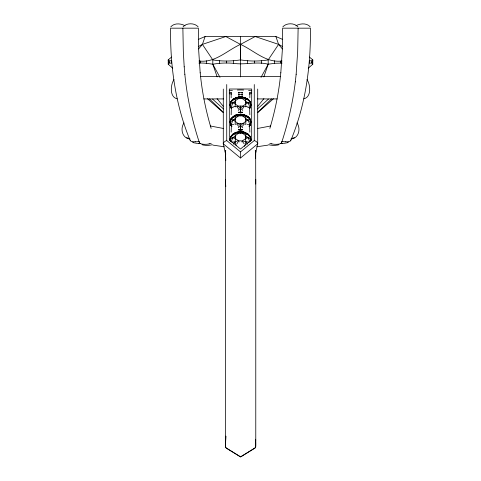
<?xml version="1.0" encoding="UTF-8"?>
<svg xmlns="http://www.w3.org/2000/svg" width="481" height="481" viewBox="0 0 481 481"><rect width="100%" height="100%" fill="white"/><g stroke="black" fill="none" stroke-linecap="round" stroke-linejoin="round"><path stroke-width="0.72" d="M229.317 93.47L229.317 92.701M236.051 132.654L235.059 133.718C236.321 137.716 233.982 141.973 236.333 145.749M236.051 115.266L235.059 116.33L235.443 119.655L235.059 124.471M234.758 98.358C231.03 99.224 228.661 105.008 231.391 108.447C228.156 104.335 231.944 98.563 236.544 97.757L236.544 97.348L235.059 98.942L235.443 100.697L235.137 106.427M242.52 129.75L240.5 130.014L240.5 123.437M242.52 112.356L240.5 112.626L240.5 106.048M244.456 146.398C247.03 142.418 244.715 137.951 245.941 133.718L244.949 132.654M245.941 124.471L245.557 119.655L245.941 116.33L244.949 115.266M245.863 106.427L245.557 100.697L245.941 98.942L244.456 97.348L244.456 97.757C249.056 98.563 252.844 104.335 249.609 108.447C252.339 105.008 249.97 99.224 246.242 98.358M249.837 132.155L249.657 126.557M249.837 114.767L249.657 109.169M249.837 97.745L249.837 92.779M240.5 76.918L240.53 44.384L255.177 36.526L278.589 44.384L282.497 46.501M255.766 443.608L255.718 440.133M244.456 97.757L241.516 96.879L240.5 96.759L240.494 97.252A10.323 7.726 0 0 0 231.331 108.538M245.37 115.386C247.324 115.542 250.096 118.049 250.625 120.484C251.948 121.867 248.479 127.808 250.385 124.435C252.603 118.386 245.436 114.286 240.5 114.147L240.494 114.646A10.323 7.726 0 0 0 231.331 125.926M245.37 132.774L247.805 133.802L250.042 136.309L250.775 138.594L250.625 141.059L250.625 138.053L248.485 134.686L243.5 131.95L240.5 131.535L240.494 132.034A10.323 7.726 0 0 0 230.345 141.173M255.766 443.855L255.694 446.59A1.75 1.75 0 0 1 254.912 448.015L240.584 456.848L226.268 448.003A1.75 1.75 0 0 1 225.499 446.59L225.811 436.261M298.124 28.175L297.685 51.407L296.14 74.399M255.718 184.043L255.694 151.088M255.736 150.709L255.658 152.964L257.708 143.831L257.708 89.045M230.225 121.206C232.834 132.197 228.289 120.743 231.391 118.32C241.775 110.528 229.834 117.875 230.225 121.446M230.225 138.594L230.375 141.059L230.225 138.594L230.958 136.309L233.195 133.802L235.63 132.534L231.914 135.269L230.225 138.835M255.633 158.724L255.694 151.443A3.445 2.285 0 0 0 255.573 150.926L255.249 150.439M280.808 72.896L282.281 50.884L282.642 28.175L310.419 28.175C310.858 66.516 305.537 105.291 290.656 140.825C289.171 141.961 287.079 141.703 285.329 141.793M281.662 142.502C288.113 122.805 292.833 102.519 295.316 81.926L295.34 81.686M280.826 72.703L280.044 79.834C278.048 96.284 274.579 112.542 269.853 128.427M295.316 81.926L296.158 74.206M225.848 436.135L225.433 445.376A55.814 55.814 0 0 0 225.481 446.687A1.918 1.918 0 0 0 225.613 447.3L226.268 448.1L240.584 456.95L254.9 448.1L255.555 447.3A1.918 1.918 0 0 0 255.694 446.687A55.814 55.814 0 0 0 255.742 445.376L255.67 439.243M288.384 142.117L287.927 142.586M231.343 109.169L231.163 114.767M231.343 126.557L231.163 132.155M242.334 109.007L243.717 107.161M242.334 126.395L243.717 124.549M198.545 48.978L202.411 44.384L205.104 36.526L275.896 36.526L282.72 39.436M236.82 143.945L237.981 142.105M263.828 76.918L268.194 64.226L268.194 59.884L278.589 44.384L275.896 36.526M172.715 68.17L168.224 64.226L168.566 63.294L168.224 59.884L171.579 57.065M308.285 68.17L312.776 64.226L312.434 63.294L312.776 59.884L309.421 57.065M230.958 107.852L232.81 103.012L235.443 100.697L240.494 97.252L243.795 97.33M230.958 125.24L232.81 120.4L238.402 115.867L240.494 114.646L244.456 114.737L244.456 115.145M231.223 141.582L232.81 137.788L238.402 133.255L240.494 132.034L244.456 132.125L244.456 132.54M290.728 140.723L290.698 140.169M282.846 26.864C286.189 22.775 294.564 22.751 297.901 26.846M170.791 26.864C173.978 22.866 180.94 23.298 185.047 25.782M190.302 140.169C190.452 142.274 194.246 141.54 195.671 141.793M183.099 26.846C186.436 22.751 194.811 22.775 198.154 26.864M261.003 77.411L268.194 64.226L274.603 63.294L282.113 63.059M233.568 144.15L235.059 141.859C239.742 139.376 244.564 141.889 249.356 142.154M173.96 79.563C170.466 84.824 169.39 97.06 177.188 98.858M225.793 150.589L225.601 150.926A3.445 2.285 0 0 0 225.481 151.443L225.775 160.696M184.037 122.895C179.99 128.595 182.113 138.432 190.031 139.003M249.086 126.275L249.609 125.595M238.239 110.402C241.853 106.866 245.49 103.704 250.042 101.533C245.424 97.126 238.895 98.593 233.195 99.026L233.195 99.435M238.239 127.79C241.853 124.254 245.49 121.092 250.042 118.921C245.424 114.52 238.877 115.987 233.195 116.414L233.195 116.823M241.763 141.913C243.584 138.702 247.577 138.642 250.042 136.309C245.424 131.908 238.877 133.375 233.195 133.802L233.195 134.211M257.792 106.247L263.901 98.659M257.642 112.41L271.524 98.942M257.395 109.031L268.482 99.074M257.78 112.536L273.491 98.731M251.683 139.809L240.5 149.02L229.317 139.809M257.708 143.831L240.5 158.002L240.5 151.888L254.269 140.554L254.269 84.512M278.98 144.504L278.337 144.877M295.953 25.782C300.06 23.298 307.022 22.866 310.209 26.864M230.958 101.942L230.958 101.533L235.059 98.942M230.958 119.33L230.958 118.921L235.059 116.33M230.958 136.724L230.958 136.309L235.059 133.718M198.887 61.003C215.151 63.125 226.617 50.703 240.47 44.384L240.53 44.384C254.383 50.703 265.849 63.125 282.113 61.003M198.503 46.501L202.411 44.384L225.823 36.526L240.47 44.384L240.5 59.884C249.663 61.346 259.043 61.472 268.194 59.884M232.9 107.059L235.221 106.433M198.28 39.436L205.11 36.526M287.788 142.647L284.614 143.266A6.043 1.557 -0.1 0 1 282.275 143.302M294.468 137.752L292.646 138.107M236.544 97.757L239.484 97.12L243.5 97.415M235.63 115.386L239.484 114.508L243.5 114.803M235.63 132.774L239.484 131.896L243.5 132.191M290.969 139.003C298.887 138.432 301.01 128.595 296.963 122.895M277.982 145.009L273.899 145.545L269.841 145.009A4.96 1.401 1.3 0 1 268.771 144.528M235.726 106.872L238.402 106.048L242.598 106.048L245.274 106.872M235.726 124.26L238.402 123.437L242.598 123.437L245.274 124.26M168.566 63.294L169.607 62.981L171.326 63.294L171.326 60.774L168.566 60.774M312.434 63.294L311.393 62.981L309.674 63.294L309.674 60.774L312.434 60.774M235.443 102.267L232.81 103.012L230.177 104.485L230.177 104.9M235.443 119.655L232.81 120.4L230.177 121.873L230.177 122.288M235.443 137.043L232.81 137.788L230.177 139.262L230.177 139.676M270.719 125.98L257.72 128.439M268.254 145.076L256.8 146.783M249.669 108.538A10.323 7.726 0 0 0 240.5 97.258L240.5 96.759L237.5 97.415M249.669 125.926A10.323 7.726 0 0 0 240.5 114.646L240.5 114.147L237.5 114.803M250.655 141.173A10.323 7.726 0 0 0 240.5 132.034L240.5 131.535L237.5 132.191M251.683 93.591L249.224 94.029M198.887 63.059C203.553 62.825 208.207 63.498 212.806 64.226C219.595 63.017 226.509 62.752 233.375 63.294C244.889 65.212 256.644 61.159 268.194 64.226M202.411 44.384L212.806 59.884C221.957 61.472 231.337 61.346 240.5 59.884M230.958 107.437L233.008 107.257M230.958 124.826L233.694 124.585M231.644 142.154L235.059 141.859M238.48 112.175L242.52 112.175M238.48 129.563L242.52 129.563M242.586 94.468L238.414 94.468M237.205 97.33L240.494 97.252L248.19 103.012L250.823 104.485L250.823 104.9M200.397 76.557L280.603 76.557M229.317 92.442L231.553 92.442M238.263 92.442L242.737 92.442M249.447 92.442L251.683 92.442M203.818 98.924L223.527 98.924M257.473 98.924L277.182 98.924M303.812 98.858C311.61 97.06 310.534 84.824 307.04 79.563M245.941 98.942L247.805 99.026L247.805 99.435M245.941 116.33L247.805 116.414L247.805 116.823M245.941 133.718L247.805 133.802L247.805 134.211M247.992 107.257L250.042 107.437L250.042 107.852M247.306 124.585L250.042 124.826L250.042 125.24M245.779 106.433L248.1 107.059M231.776 94.029L229.317 93.717M224.2 146.783L212.746 145.076M238.48 112.356L240.5 112.626M238.48 129.75L240.5 130.014M223.28 128.439L210.281 125.98M188.354 138.107L186.58 137.77M245.557 102.267L248.19 103.012L250.042 107.437M245.557 119.655L248.19 120.4L250.823 121.873L250.823 122.288M245.557 137.043L248.19 137.788L250.823 139.262L250.823 139.676M203.018 145.009L207.101 145.545L211.159 145.009A4.96 1.401 -1.3 0 0 212.229 144.528M193.212 142.647L196.386 143.266A6.043 1.557 0.1 0 0 198.725 143.302M202.663 144.877L202.02 144.504M193.073 142.586L192.616 142.117M237.283 107.161L238.666 109.007M237.283 124.549L238.666 126.395M242.761 141.943L244.144 143.783M230.958 101.533C235.516 103.704 239.141 106.878 242.761 110.402M230.958 118.921C235.516 121.092 239.141 124.266 242.761 127.79M230.958 136.309C233.423 138.642 237.416 138.702 239.237 141.913M240.5 151.888L226.731 140.554L226.731 84.512M223.292 89.045L223.292 143.831L240.5 158.002M207.509 98.731L223.22 112.536M212.518 99.074L223.605 109.031M209.475 98.942L223.358 112.41M278.589 44.384L282.455 48.978M217.099 98.659L223.208 106.247M231.391 125.595L231.914 126.275M245.941 141.859L247.432 144.15M212.806 59.884L212.806 64.226L219.997 77.411M250.042 124.826L248.19 120.4L242.598 115.867L240.506 114.646L236.544 114.737L236.544 115.145M249.777 141.582L248.19 137.788L242.598 133.255L240.506 132.034L236.544 132.125L236.544 132.54M190.272 140.723C175.487 105.183 170.124 66.48 170.581 28.175L198.358 28.175L198.719 50.884L200.192 72.896M212.806 64.226L217.171 76.918M199.338 142.502C192.063 120.352 187.049 97.433 184.842 74.206M211.147 128.427C206.421 112.542 202.952 96.284 200.956 79.834L200.174 72.703M223.292 143.831L225.342 152.964L225.264 150.709M225.811 186.514L225.403 182.155L225.481 153.565M182.876 28.175L183.315 51.407L184.199 66.847M184.187 66.697L184.86 74.399M240.494 108.766L240.5 112.211M240.494 126.154L240.5 129.599M312.776 59.884L312.776 64.226M311.393 61.075L311.393 62.981M280.688 61.075L280.688 62.981M274.603 60.774L274.603 63.294M261.52 60.774L261.52 63.294M255.772 179.353L255.772 440.374M254.641 61.075L254.641 62.981M251.683 140.242L251.683 89.021L229.317 89.021L229.317 140.242M250.042 101.533L250.042 101.942M250.042 118.921L250.042 119.33M250.042 136.309L250.042 136.724M247.625 60.774L247.625 63.294M242.111 92.412L242.111 97.372M240.5 36.526L240.5 44.372M240.5 96.759L240.5 98.479M240.5 114.147L240.5 115.867M240.5 131.535L240.5 133.255M238.889 92.412L238.889 97.372M233.375 60.774L233.375 63.294M231.163 92.779L231.163 97.745M226.359 61.075L226.359 62.981M225.403 179.353L225.403 437.602M219.48 60.774L219.48 63.294M206.397 60.774L206.397 63.294M200.312 61.075L200.312 62.981M169.607 61.075L169.607 62.981M168.224 59.884L168.224 64.226M285.311 141.775A8.327 2.273 6.8 0 1 281.962 141.486M282.245 143.446A5.297 1.407 -0.1 0 1 280.471 143.344M271.891 143.789A8.159 2.664 5.9 0 1 269.787 143.302M281.619 141.835A7.798 2.615 5.7 0 1 271.735 143.951M200.529 143.344A5.297 1.407 0.1 0 1 198.755 143.446M209.265 143.951A7.798 2.615 -5.7 0 1 199.381 141.835M211.213 143.302A8.159 2.664 -5.9 0 1 209.109 143.789M199.038 141.486A8.327 2.273 -6.8 0 1 195.689 141.775M254.269 140.614A3.583 2.213 27.3 0 1 257.792 143.855M255.615 152.952A3.379 2.05 30.4 0 1 255.561 153.415M225.823 154.028A3.379 2.05 -30.4 0 1 225.385 152.952M223.208 143.855A3.583 2.213 -27.3 0 1 226.731 140.614M230.345 140.861A10.323 7.726 0 0 1 240.5 131.728A10.323 7.726 0 0 1 250.655 140.861M242.376 129.972A10.323 7.726 0 0 1 238.624 129.972M231.86 126.299A10.323 7.726 0 0 1 233.718 116.24A10.323 7.726 0 0 1 247.282 116.24A10.323 7.726 0 0 1 249.14 126.299M242.376 129.666A10.323 7.726 0 0 1 238.624 129.666M242.376 112.584A10.323 7.726 0 0 1 238.624 112.584M231.331 108.231A10.323 7.726 0 0 1 240.5 96.952A10.323 7.726 0 0 1 249.669 108.231M242.376 112.277A10.323 7.726 0 0 1 238.624 112.277M229.251 90.843A47.805 31.884 0 0 1 232.413 90.41M237.361 90.019A47.805 31.884 0 0 1 243.639 90.019M248.587 90.41A47.805 31.884 0 0 1 251.749 90.843"/></g></svg>
